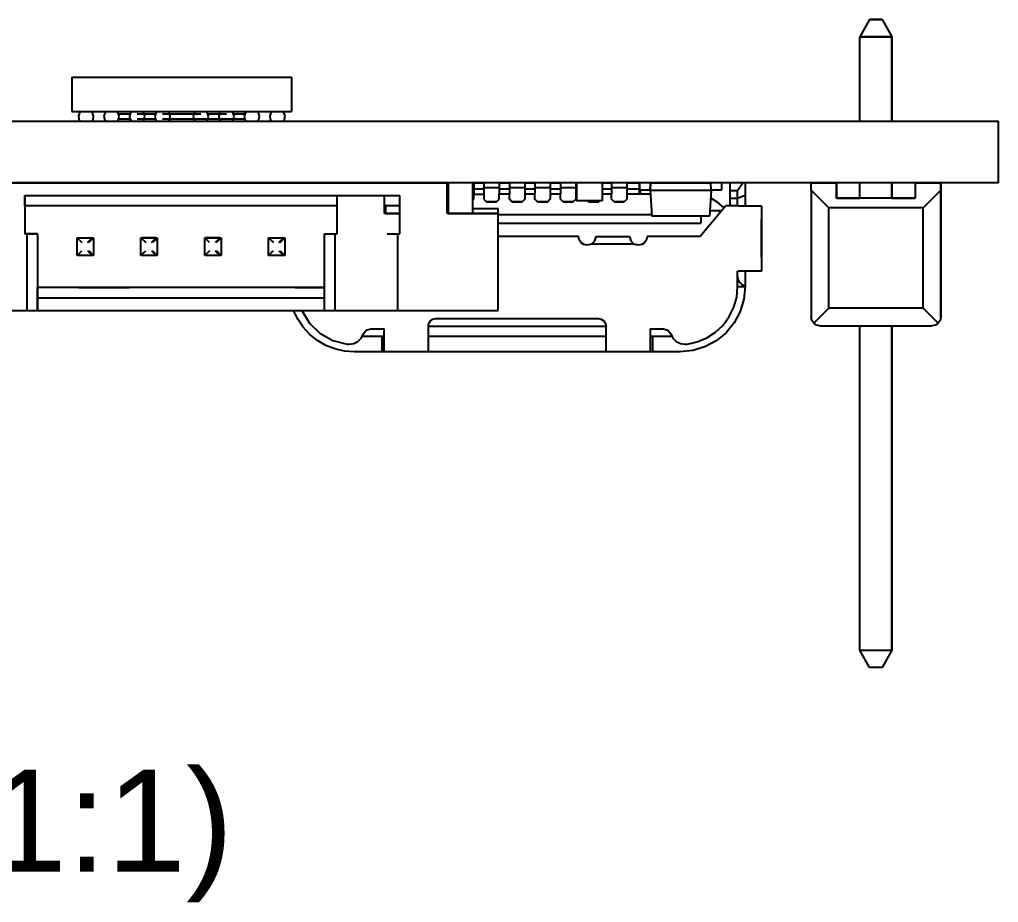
# Model space of a CAD drawing. Header units: millimetres. Extents: x -32 to 158, y -136 to 142.
# Drawn here: x 12.82 to 32, y -4.6 to 12.7 of the extents above; entities that cross this region are included whole.
import ezdxf

# ---------------------------------------------------------------- set-up
doc = ezdxf.new("R2010")
doc.units = ezdxf.units.MM
doc.layers.add('LABELS', color=7, linetype='Continuous')
doc.layers.add('VISIBLE', color=7, linetype='Continuous')
doc.styles.get("Standard").update_dxf_attribs({"font": 'arial.ttf'})

msp = doc.modelspace()

# ---------------------------------------------------------------- linework, layer by layer
at = {"layer": 'VISIBLE'}
for points in [[(29.475, 12.697), (29.285, 12.357)], [(29.475, 12.697), (29.725, 12.697)], [(29.475, 12.697), (29.725, 12.697)], [(29.475, 12.697), (29.725, 12.697)], [(29.475, 12.697), (29.725, 12.697)], [(29.475, 12.697), (29.725, 12.697)], [(29.475, 12.697), (29.725, 12.697)], [(29.475, 12.697), (29.725, 12.697)], [(29.725, 12.697), (29.475, 12.697)], [(29.725, 12.697), (29.915, 12.357)], [(29.285, 12.357), (29.285, 12.357)], [(29.285, 12.357), (29.915, 12.357)], [(29.285, 12.357), (29.285, 12.357)], [(29.285, 12.357), (29.285, 12.357)], [(29.285, 12.357), (29.915, 12.357)], [(29.285, 12.357), (29.285, 12.357)], [(29.285, 12.357), (29.285, 12.357)], [(29.285, 12.357), (29.285, 12.357)], [(29.285, 12.357), (29.285, 12.357)], [(29.285, 12.357), (29.285, 12.357)], [(29.285, 12.357), (29.285, 12.357)], [(29.285, 12.357), (29.285, 12.357)], [(29.285, 12.357), (29.285, 12.357)], [(29.285, 12.357), (29.285, 12.357)], [(29.285, 12.357), (29.285, 12.357)], [(29.285, 12.357), (29.915, 12.357)], [(29.285, 12.357), (29.285, 12.357)], [(29.285, 10.697), (29.285, 12.357)], [(29.285, 12.357), (29.285, 12.357)], [(29.285, 12.357), (29.285, 12.357)], [(29.915, 12.357), (29.285, 12.357)], [(29.915, 12.357), (29.915, 12.357)], [(29.915, 10.697), (29.915, 12.357)], [(29.915, 10.697), (29.915, 12.357)], [(29.915, 12.357), (29.915, 12.357)], [(29.915, 10.697), (29.915, 12.357)], [(29.915, 10.697), (29.915, 12.357)], [(29.915, 12.357), (29.915, 12.357)], [(29.915, 10.697), (29.915, 12.357)], [(29.915, 10.697), (29.915, 12.357)], [(29.915, 12.357), (29.915, 12.357)], [(29.915, 10.697), (29.915, 12.357)], [(29.915, 10.697), (29.915, 12.357)], [(29.915, 12.357), (29.915, 12.357)], [(29.915, 10.697), (29.915, 12.357)], [(29.915, 10.697), (29.915, 12.357)], [(29.915, 12.357), (29.915, 12.357)], [(29.915, 10.697), (29.915, 12.357)], [(29.915, 10.697), (29.915, 12.357)], [(29.915, 12.357), (29.915, 12.357)], [(29.915, 10.697), (29.915, 12.357)], [(29.915, 10.697), (29.915, 12.357)], [(29.915, 12.357), (29.915, 10.697)], [(29.915, 12.357), (29.915, 12.357)], [(29.915, 12.357), (29.915, 10.697)], [(13.85, 11.565), (13.85, 10.893)], [(13.85, 11.565), (18.15, 11.565)], [(18.15, 11.565), (18.15, 10.893)], [(13.85, 10.893), (18.15, 10.893)], [(14.005, 10.893), (13.975, 10.803)], [(14.005, 10.893), (13.975, 10.803)], [(14.005, 10.893), (13.975, 10.803)], [(14.005, 10.893), (13.975, 10.803)], [(14.005, 10.893), (13.975, 10.803)], [(14.005, 10.893), (13.975, 10.803)], [(14.005, 10.893), (13.975, 10.803)], [(14.005, 10.893), (13.975, 10.803)], [(14.005, 10.893), (13.975, 10.803)], [(14.005, 10.893), (13.975, 10.803)], [(14.005, 10.893), (13.975, 10.803)], [(14.005, 10.893), (13.975, 10.803)], [(13.975, 10.803), (13.986, 10.746), (14.019, 10.697)], [(13.975, 10.803), (13.986, 10.746), (14.019, 10.697)], [(13.975, 10.803), (13.986, 10.746), (14.019, 10.697)], [(13.975, 10.803), (13.986, 10.746), (14.019, 10.697)], [(13.975, 10.803), (13.986, 10.746), (14.019, 10.697)], [(13.975, 10.803), (13.986, 10.746), (14.019, 10.697)], [(13.975, 10.803), (13.986, 10.746), (14.019, 10.697)], [(13.975, 10.803), (13.986, 10.746), (14.019, 10.697)], [(13.975, 10.803), (13.986, 10.746), (14.019, 10.697)], [(13.975, 10.803), (13.986, 10.746), (14.019, 10.697)], [(13.975, 10.803), (13.986, 10.746), (14.019, 10.697)], [(13.975, 10.803), (13.986, 10.746), (14.019, 10.697)], [(14.231, 10.697), (14.264, 10.746), (14.275, 10.803)], [(14.275, 10.803), (14.245, 10.893)], [(14.505, 10.893), (14.475, 10.803)], [(14.505, 10.893), (14.475, 10.803)], [(14.505, 10.893), (14.475, 10.803)], [(14.475, 10.803), (14.486, 10.746), (14.519, 10.697)], [(14.475, 10.803), (14.486, 10.746), (14.519, 10.697)], [(14.475, 10.803), (14.486, 10.746), (14.519, 10.697)], [(14.731, 10.697), (14.764, 10.746), (14.775, 10.803)], [(14.775, 10.803), (14.745, 10.893)], [(14.755, 10.878), (14.755, 10.893)], [(14.755, 10.878), (14.755, 10.893)], [(14.988, 10.743), (14.762, 10.743)], [(14.98, 10.843), (14.77, 10.843)], [(15.005, 10.893), (14.975, 10.803)], [(14.975, 10.803), (14.986, 10.746), (15.019, 10.697)], [(14.988, 10.743), (15.019, 10.697)], [(15.48, 10.843), (15.125, 10.843)], [(15.488, 10.743), (15.125, 10.743)], [(15.231, 10.697), (15.264, 10.746), (15.275, 10.803)], [(15.275, 10.803), (15.245, 10.893)], [(15.505, 10.893), (15.475, 10.803)], [(15.475, 10.803), (15.486, 10.746), (15.519, 10.697)], [(15.488, 10.743), (15.519, 10.697)], [(16.375, 10.843), (15.625, 10.843)], [(17.238, 10.743), (15.625, 10.743)], [(15.731, 10.697), (15.764, 10.746), (15.775, 10.803)], [(15.775, 10.803), (15.745, 10.893)], [(16.255, 10.893), (16.225, 10.803)], [(16.225, 10.803), (16.236, 10.746), (16.269, 10.697)], [(16.238, 10.743), (16.269, 10.697)], [(16.481, 10.697), (16.514, 10.746), (16.525, 10.803)], [(16.525, 10.803), (16.495, 10.893)], [(16.875, 10.843), (16.52, 10.843)], [(16.755, 10.893), (16.725, 10.803)], [(16.725, 10.803), (16.736, 10.746), (16.769, 10.697)], [(16.738, 10.743), (16.769, 10.697)], [(16.981, 10.697), (17.014, 10.746), (17.025, 10.803)], [(17.025, 10.803), (16.995, 10.893)], [(17.23, 10.843), (17.02, 10.843)], [(17.255, 10.893), (17.225, 10.803)], [(17.225, 10.803), (17.236, 10.746), (17.269, 10.697)], [(17.238, 10.743), (17.269, 10.697)], [(17.238, 10.743), (17.269, 10.697)], [(17.255, 10.893), (17.255, 10.893)], [(17.481, 10.697), (17.514, 10.746), (17.525, 10.803)], [(17.525, 10.803), (17.495, 10.893)], [(17.755, 10.893), (17.725, 10.803)], [(17.755, 10.893), (17.725, 10.803)], [(17.755, 10.893), (17.725, 10.803)], [(17.755, 10.893), (17.725, 10.803)], [(17.755, 10.893), (17.725, 10.803)], [(17.755, 10.893), (17.725, 10.803)], [(17.755, 10.893), (17.725, 10.803)], [(17.755, 10.893), (17.725, 10.803)], [(17.755, 10.893), (17.725, 10.803)], [(17.755, 10.893), (17.725, 10.803)], [(17.755, 10.893), (17.725, 10.803)], [(17.755, 10.893), (17.725, 10.803)], [(17.725, 10.803), (17.736, 10.746), (17.769, 10.697)], [(17.725, 10.803), (17.736, 10.746), (17.769, 10.697)], [(17.725, 10.803), (17.736, 10.746), (17.769, 10.697)], [(17.725, 10.803), (17.736, 10.746), (17.769, 10.697)], [(17.725, 10.803), (17.736, 10.746), (17.769, 10.697)], [(17.725, 10.803), (17.736, 10.746), (17.769, 10.697)], [(17.725, 10.803), (17.736, 10.746), (17.769, 10.697)], [(17.725, 10.803), (17.736, 10.746), (17.769, 10.697)], [(17.725, 10.803), (17.736, 10.746), (17.769, 10.697)], [(17.725, 10.803), (17.736, 10.746), (17.769, 10.697)], [(17.725, 10.803), (17.736, 10.746), (17.769, 10.697)], [(17.725, 10.803), (17.736, 10.746), (17.769, 10.697)], [(17.981, 10.697), (18.014, 10.746), (18.025, 10.803)], [(18.025, 10.803), (17.995, 10.893)], [(32, 10.697), (0, 10.697)], [(32, 9.497), (32, 10.697)], [(32, 9.497), (0, 9.497)], [(12, 9.497), (21.2, 9.497)], [(13.022, 9.497), (13.022, 9.497)], [(13.324, 9.497), (13.324, 9.497)], [(13.324, 9.497), (13.324, 9.497)], [(13.5, 9.497), (13.5, 9.497)], [(13.5, 9.497), (13.5, 9.497)], [(13.776, 9.497), (13.776, 9.497)], [(13.776, 9.497), (13.776, 9.497)], [(13.776, 9.497), (13.776, 9.497)], [(13.776, 9.497), (13.776, 9.497)], [(13.842, 9.497), (13.842, 9.497)], [(13.842, 9.497), (13.842, 9.497)], [(13.842, 9.497), (13.842, 9.497)], [(13.842, 9.497), (13.842, 9.497)], [(13.95, 9.497), (13.95, 9.497)], [(14.25, 9.497), (14.25, 9.497)], [(14.272, 9.497), (14.272, 9.497)], [(14.3, 9.497), (14.3, 9.497)], [(14.3, 9.497), (14.3, 9.497)], [(14.342, 9.497), (14.342, 9.497)], [(14.342, 9.497), (14.342, 9.497)], [(14.342, 9.497), (14.342, 9.497)], [(14.342, 9.497), (14.342, 9.497)], [(14.8, 9.497), (14.8, 9.497)], [(14.976, 9.497), (14.976, 9.497)], [(14.976, 9.497), (14.976, 9.497)], [(14.976, 9.497), (14.976, 9.497)], [(14.976, 9.497), (14.976, 9.497)], [(14.976, 9.497), (14.976, 9.497)], [(14.976, 9.497), (14.976, 9.497)], [(14.976, 9.497), (15.113, 9.497)], [(15.058, 9.497), (15.058, 9.497)], [(15.058, 9.497), (15.058, 9.497)], [(15.058, 9.497), (15.058, 9.497)], [(15.058, 9.497), (15.058, 9.497)], [(15.2, 9.497), (15.2, 9.497)], [(15.5, 9.497), (15.5, 9.497)], [(15.522, 9.497), (15.522, 9.497)], [(15.558, 9.497), (15.558, 9.497)], [(15.558, 9.497), (15.558, 9.497)], [(15.558, 9.497), (15.558, 9.497)], [(15.558, 9.497), (15.558, 9.497)], [(15.6, 9.497), (15.6, 9.497)], [(15.776, 9.497), (15.776, 9.497)], [(15.776, 9.497), (15.776, 9.497)], [(15.776, 9.497), (15.776, 9.497)], [(15.776, 9.497), (15.776, 9.497)], [(15.776, 9.497), (15.776, 9.497)], [(15.776, 9.497), (15.776, 9.497)], [(16.124, 9.497), (16.124, 9.497)], [(16.124, 9.497), (16.124, 9.497)], [(16.124, 9.497), (16.124, 9.497)], [(16.124, 9.497), (16.124, 9.497)], [(16.3, 9.497), (16.371, 9.497), (16.4, 9.497)], [(16.3, 9.497), (16.371, 9.497), (16.4, 9.497)], [(16.3, 9.497), (16.3, 9.497)], [(16.3, 9.497), (16.4, 9.497)], [(16.45, 9.497), (16.45, 9.497)], [(16.75, 9.497), (16.75, 9.497)], [(16.772, 9.497), (16.772, 9.497)], [(17.7, 9.497), (17.7, 9.497)], [(18, 9.497), (18, 9.497)], [(18.022, 9.497), (18.022, 9.497)], [(18.2, 9.497), (18.2, 9.497)], [(18.2, 9.497), (18.229, 9.497), (18.3, 9.497)], [(18.2, 9.497), (18.229, 9.497), (18.3, 9.497)], [(18.3, 9.497), (18.3, 9.497)], [(18.454, 9.497), (18.454, 9.497)], [(18.454, 9.497), (18.454, 9.497)], [(18.454, 9.497), (18.454, 9.497)], [(18.454, 9.497), (18.454, 9.497)], [(18.631, 9.497), (18.631, 9.497)], [(18.808, 9.497), (18.807, 9.497)], [(18.807, 9.497), (18.808, 9.497)], [(18.95, 9.497), (18.95, 9.497)], [(19.25, 9.497), (19.25, 9.497)], [(19.642, 9.497), (19.642, 9.497)], [(19.642, 9.497), (19.642, 9.497)], [(19.642, 9.497), (19.642, 9.497)], [(19.642, 9.497), (19.642, 9.497)], [(19.738, 9.497), (19.738, 9.497)], [(19.738, 9.497), (19.738, 9.497)], [(20.472, 9.497), (19.992, 9.497)], [(20.762, 9.497), (20.762, 9.497)], [(21.038, 9.497), (21.038, 9.497)], [(21.038, 9.497), (21.038, 9.497)], [(21.2, 8.897), (21.2, 9.497)], [(21.2, 8.897), (21.2, 9.497)], [(21.2, 9.397), (21.2, 9.397)], [(21.7, 9.497), (21.22, 9.497)], [(21.22, 9.497), (21.22, 8.897)], [(21.7, 9.497), (21.7, 8.997)], [(21.7, 9.497), (21.7, 8.897)], [(21.72, 9.397), (21.7, 9.397)], [(21.72, 9.497), (21.92, 9.497)], [(21.72, 9.497), (21.92, 9.497)], [(21.72, 9.497), (21.72, 9.377)], [(21.92, 9.497), (21.92, 9.377)], [(22.22, 9.397), (21.92, 9.397)], [(22.22, 9.497), (22.42, 9.497)], [(22.22, 9.497), (22.42, 9.497)], [(22.22, 9.497), (22.22, 9.377)], [(22.42, 9.497), (22.42, 9.377)], [(22.72, 9.397), (22.42, 9.397)], [(22.72, 9.497), (22.92, 9.497)], [(22.72, 9.497), (22.92, 9.497)], [(22.72, 9.497), (22.72, 9.377)], [(22.92, 9.497), (22.92, 9.377)], [(23.22, 9.397), (22.92, 9.397)], [(23.22, 9.497), (23.42, 9.497)], [(23.22, 9.497), (23.42, 9.497)], [(23.22, 9.497), (23.22, 9.377)], [(23.42, 9.497), (23.42, 9.377)], [(23.72, 9.397), (23.42, 9.397)], [(23.72, 9.497), (23.735, 9.497)], [(23.72, 9.497), (23.735, 9.497)], [(23.72, 9.497), (23.72, 9.377)], [(23.735, 9.497), (23.735, 9.147)], [(24.235, 9.497), (24.42, 9.497)], [(24.235, 9.497), (24.42, 9.497)], [(24.235, 9.497), (24.235, 9.477)], [(24.235, 9.497), (24.235, 9.147)], [(24.235, 9.477), (24.235, 9.167)], [(24.42, 9.497), (24.42, 9.377)], [(24.72, 9.397), (24.42, 9.397)], [(24.72, 9.497), (24.96, 9.497)], [(24.72, 9.497), (24.72, 9.377)], [(24.72, 9.497), (24.96, 9.497)], [(24.96, 9.497), (24.96, 9.377)], [(24.975, 9.397), (24.96, 9.397)], [(24.975, 9.357), (24.975, 9.497)], [(25.175, 9.357), (25.185, 9.497)], [(25.185, 9.497), (25.175, 9.357)], [(25.185, 9.497), (26.365, 9.497)], [(26.375, 9.357), (26.365, 9.497)], [(26.375, 9.357), (26.365, 9.497)], [(26.575, 9.497), (26.575, 9.357)], [(26.74, 9.497), (26.74, 9.347)], [(26.89, 9.347), (26.996, 9.497)], [(27.04, 9.497), (27.04, 9.259)], [(28.33, 9.495), (28.83, 9.495)], [(28.33, 9.495), (28.33, 9.495)], [(28.33, 9.495), (28.33, 9.495)], [(28.33, 9.495), (28.83, 9.495)], [(28.33, 9.495), (28.83, 9.495)], [(28.33, 9.495), (28.33, 9.495)], [(28.33, 9.495), (28.33, 9.495)], [(28.33, 9.495), (28.83, 9.495)], [(28.33, 9.495), (28.83, 9.495)], [(28.33, 9.495), (28.33, 9.495)], [(28.33, 9.495), (28.33, 9.495)], [(28.33, 9.495), (28.83, 9.495)], [(28.33, 9.495), (28.33, 9.495)], [(28.83, 9.495), (28.33, 9.495)], [(28.83, 9.495), (28.33, 9.495)], [(28.33, 9.495), (28.83, 9.495)], [(28.33, 9.495), (28.33, 9.495)], [(28.33, 9.495), (28.33, 9.495)], [(28.33, 9.495), (28.83, 9.495)], [(28.33, 9.495), (28.83, 9.495)], [(28.33, 9.495), (28.33, 9.495)], [(28.33, 9.495), (28.33, 9.495)], [(28.33, 9.495), (28.83, 9.495)], [(28.33, 9.495), (28.83, 9.495)], [(28.33, 9.495), (28.33, 9.495)], [(28.33, 9.495), (28.33, 9.495)], [(28.33, 9.495), (28.83, 9.495)], [(28.33, 9.352), (28.33, 9.495)], [(28.33, 9.495), (28.33, 9.495)], [(28.83, 9.495), (28.33, 9.495)], [(28.83, 9.495), (28.33, 9.495)], [(28.83, 9.495), (28.83, 9.197)], [(28.83, 9.495), (28.83, 9.495)], [(28.83, 9.495), (28.83, 9.197)], [(28.83, 9.495), (28.83, 9.197)], [(28.83, 9.495), (28.83, 9.495)], [(28.83, 9.495), (28.83, 9.197)], [(28.83, 9.495), (28.83, 9.197)], [(28.83, 9.495), (28.83, 9.495)], [(28.83, 9.495), (28.83, 9.197)], [(28.83, 9.197), (28.83, 9.495)], [(28.83, 9.495), (28.83, 9.495)], [(28.83, 9.197), (28.83, 9.495)], [(28.83, 9.495), (28.83, 9.197)], [(28.83, 9.495), (28.83, 9.495)], [(28.83, 9.495), (28.83, 9.197)], [(28.83, 9.495), (28.83, 9.197)], [(28.83, 9.495), (28.83, 9.495)], [(28.83, 9.495), (28.83, 9.197)], [(28.83, 9.495), (28.83, 9.197)], [(28.83, 9.495), (28.83, 9.495)], [(28.83, 9.495), (28.83, 9.197)], [(28.83, 9.197), (28.83, 9.495)], [(28.83, 9.495), (28.83, 9.495)], [(28.83, 9.197), (28.83, 9.495)], [(29.285, 9.197), (29.285, 9.497)], [(29.915, 9.197), (29.915, 9.497)], [(29.915, 9.197), (29.915, 9.497)], [(29.915, 9.197), (29.915, 9.497)], [(29.915, 9.197), (29.915, 9.497)], [(29.915, 9.197), (29.915, 9.497)], [(29.915, 9.197), (29.915, 9.497)], [(29.915, 9.197), (29.915, 9.497)], [(29.915, 9.197), (29.915, 9.497)], [(29.915, 9.197), (29.915, 9.497)], [(29.915, 9.197), (29.915, 9.497)], [(29.915, 9.197), (29.915, 9.497)], [(29.915, 9.197), (29.915, 9.497)], [(29.915, 9.197), (29.915, 9.497)], [(29.915, 9.197), (29.915, 9.497)], [(29.915, 9.497), (29.915, 9.197)], [(29.915, 9.497), (29.915, 9.197)], [(30.37, 9.495), (30.37, 9.495)], [(30.37, 9.495), (30.87, 9.495)], [(30.37, 9.495), (30.37, 9.495)], [(30.37, 9.495), (30.87, 9.495)], [(30.37, 9.495), (30.37, 9.495)], [(30.37, 9.495), (30.87, 9.495)], [(30.37, 9.495), (30.37, 9.495)], [(30.37, 9.495), (30.37, 9.495)], [(30.37, 9.495), (30.87, 9.495)], [(30.37, 9.495), (30.37, 9.495)], [(30.37, 9.495), (30.87, 9.495)], [(30.37, 9.495), (30.37, 9.495)], [(30.37, 9.495), (30.37, 9.495)], [(30.37, 9.495), (30.87, 9.495)], [(30.87, 9.495), (30.37, 9.495)], [(30.87, 9.495), (30.37, 9.495)], [(30.37, 9.495), (30.37, 9.495)], [(30.37, 9.495), (30.37, 9.495)], [(30.37, 9.495), (30.87, 9.495)], [(30.37, 9.495), (30.37, 9.495)], [(30.37, 9.495), (30.87, 9.495)], [(30.37, 9.495), (30.37, 9.495)], [(30.37, 9.495), (30.87, 9.495)], [(30.37, 9.495), (30.37, 9.495)], [(30.37, 9.495), (30.87, 9.495)], [(30.37, 9.495), (30.37, 9.495)], [(30.37, 9.495), (30.87, 9.495)], [(30.37, 9.495), (30.37, 9.495)], [(30.37, 9.495), (30.87, 9.495)], [(30.37, 9.495), (30.37, 9.197)], [(30.87, 9.495), (30.37, 9.495)], [(30.87, 9.495), (30.37, 9.495)], [(30.37, 9.495), (30.37, 9.495)], [(30.87, 9.495), (30.87, 9.352)], [(30.87, 9.495), (30.87, 9.495)], [(30.87, 9.352), (30.87, 9.495)], [(30.87, 9.495), (30.87, 9.352)], [(30.87, 9.495), (30.87, 9.495)], [(30.87, 9.352), (30.87, 9.495)], [(30.87, 9.495), (30.87, 9.352)], [(30.87, 9.495), (30.87, 9.495)], [(30.87, 9.352), (30.87, 9.495)], [(30.87, 9.352), (30.87, 9.495)], [(30.87, 9.495), (30.87, 9.495)], [(30.87, 9.495), (30.87, 9.352)], [(30.87, 9.495), (30.87, 9.352)], [(30.87, 9.495), (30.87, 9.495)], [(30.87, 9.352), (30.87, 9.495)], [(30.87, 9.495), (30.87, 9.352)], [(30.87, 9.495), (30.87, 9.495)], [(30.87, 9.352), (30.87, 9.495)], [(30.87, 9.495), (30.87, 9.352)], [(30.87, 9.495), (30.87, 9.495)], [(30.87, 9.352), (30.87, 9.495)], [(30.87, 9.352), (30.87, 9.495)], [(30.87, 9.495), (30.87, 9.495)], [(30.87, 9.495), (30.87, 9.352)], [(12.925, 9.247), (12.925, 8.497)], [(12.925, 9.247), (20.275, 9.247)], [(12.925, 9.047), (12.925, 9.247)], [(19.047, 8.497), (19.047, 9.247)], [(19.972, 8.897), (19.972, 9.247)], [(20.275, 8.497), (20.275, 9.247)], [(21.72, 9.377), (21.72, 9.376), (21.72, 9.375), (21.72, 9.374), (21.72, 9.372), (21.72, 9.369), (21.72, 9.366), (21.72, 9.362), (21.72, 9.358), (21.72, 9.353), (21.72, 9.348), (21.72, 9.343), (21.72, 9.338), (21.72, 9.332), (21.72, 9.327)], [(21.72, 9.377), (21.92, 9.377)], [(21.72, 9.327), (21.72, 9.277)], [(21.72, 9.277), (21.92, 9.277)], [(21.72, 9.177), (21.72, 9.277)], [(21.92, 9.377), (21.92, 9.376), (21.92, 9.375), (21.92, 9.374), (21.92, 9.372), (21.92, 9.369), (21.92, 9.366), (21.92, 9.362), (21.92, 9.358), (21.92, 9.353), (21.92, 9.348), (21.92, 9.343), (21.92, 9.338), (21.92, 9.332), (21.92, 9.327)], [(21.92, 9.327), (21.92, 9.277)], [(21.92, 9.277), (21.92, 9.177)], [(22.22, 9.377), (22.22, 9.376), (22.22, 9.375), (22.22, 9.374), (22.22, 9.372), (22.22, 9.369), (22.22, 9.366), (22.22, 9.362), (22.22, 9.358), (22.22, 9.353), (22.22, 9.348), (22.22, 9.343), (22.22, 9.338), (22.22, 9.332), (22.22, 9.327)], [(22.22, 9.377), (22.42, 9.377)], [(22.22, 9.327), (22.22, 9.277)], [(22.42, 9.277), (22.22, 9.277)], [(22.22, 9.177), (22.22, 9.277)], [(22.42, 9.377), (22.42, 9.376), (22.42, 9.375), (22.42, 9.374), (22.42, 9.372), (22.42, 9.369), (22.42, 9.366), (22.42, 9.362), (22.42, 9.358), (22.42, 9.353), (22.42, 9.348), (22.42, 9.343), (22.42, 9.338), (22.42, 9.332), (22.42, 9.327)], [(22.42, 9.327), (22.42, 9.277)], [(22.42, 9.177), (22.42, 9.277)], [(22.72, 9.377), (22.72, 9.376), (22.72, 9.375), (22.72, 9.374), (22.72, 9.372), (22.72, 9.369), (22.72, 9.366), (22.72, 9.362), (22.72, 9.358), (22.72, 9.353), (22.72, 9.348), (22.72, 9.343), (22.72, 9.338), (22.72, 9.332), (22.72, 9.327)], [(22.72, 9.377), (22.92, 9.377)], [(22.72, 9.327), (22.72, 9.277)], [(22.92, 9.277), (22.72, 9.277)], [(22.72, 9.277), (22.72, 9.177)], [(22.92, 9.377), (22.92, 9.376), (22.92, 9.375), (22.92, 9.374), (22.92, 9.372), (22.92, 9.369), (22.92, 9.366), (22.92, 9.362), (22.92, 9.358), (22.92, 9.353), (22.92, 9.348), (22.92, 9.343), (22.92, 9.338), (22.92, 9.332), (22.92, 9.327)], [(22.92, 9.327), (22.92, 9.277)], [(22.92, 9.177), (22.92, 9.277)], [(23.22, 9.377), (23.22, 9.376), (23.22, 9.375), (23.22, 9.374), (23.22, 9.372), (23.22, 9.369), (23.22, 9.366), (23.22, 9.362), (23.22, 9.358), (23.22, 9.353), (23.22, 9.348), (23.22, 9.343), (23.22, 9.338), (23.22, 9.332), (23.22, 9.327)], [(23.22, 9.377), (23.42, 9.377)], [(23.22, 9.327), (23.22, 9.277)], [(23.42, 9.277), (23.22, 9.277)], [(23.22, 9.277), (23.22, 9.177)], [(23.42, 9.377), (23.42, 9.376), (23.42, 9.375), (23.42, 9.374), (23.42, 9.372), (23.42, 9.369), (23.42, 9.366), (23.42, 9.362), (23.42, 9.358), (23.42, 9.353), (23.42, 9.348), (23.42, 9.343), (23.42, 9.338), (23.42, 9.332), (23.42, 9.327)], [(23.42, 9.327), (23.42, 9.277)], [(23.42, 9.177), (23.42, 9.277)], [(23.72, 9.377), (23.72, 9.376), (23.72, 9.375), (23.72, 9.374), (23.72, 9.372), (23.72, 9.369), (23.72, 9.366), (23.72, 9.362), (23.72, 9.358), (23.72, 9.353), (23.72, 9.348), (23.72, 9.343), (23.72, 9.338), (23.72, 9.332), (23.72, 9.327)], [(23.72, 9.377), (23.735, 9.377)], [(23.72, 9.327), (23.72, 9.277)], [(23.735, 9.277), (23.72, 9.277)], [(23.72, 9.277), (23.72, 9.177)], [(24.235, 9.377), (24.42, 9.377)], [(24.42, 9.277), (24.235, 9.277)], [(24.42, 9.377), (24.42, 9.376), (24.42, 9.375), (24.42, 9.374), (24.42, 9.372), (24.42, 9.369), (24.42, 9.366), (24.42, 9.362), (24.42, 9.358), (24.42, 9.353), (24.42, 9.348), (24.42, 9.343), (24.42, 9.338), (24.42, 9.332), (24.42, 9.327)], [(24.42, 9.327), (24.42, 9.277)], [(24.42, 9.177), (24.42, 9.277)], [(24.72, 9.377), (24.72, 9.376), (24.72, 9.375), (24.72, 9.374), (24.72, 9.372), (24.72, 9.369), (24.72, 9.366), (24.72, 9.362), (24.72, 9.358), (24.72, 9.353), (24.72, 9.348), (24.72, 9.343), (24.72, 9.338), (24.72, 9.332), (24.72, 9.327)], [(24.72, 9.377), (24.96, 9.377)], [(24.72, 9.327), (24.72, 9.277)], [(25.181, 9.277), (24.72, 9.277)], [(24.72, 9.277), (24.72, 9.177)], [(24.96, 9.377), (24.96, 9.376), (24.96, 9.375), (24.96, 9.374), (24.96, 9.372), (24.96, 9.369), (24.96, 9.366), (24.96, 9.362), (24.96, 9.358), (24.96, 9.353), (24.96, 9.348), (24.96, 9.343), (24.96, 9.338), (24.96, 9.332), (24.96, 9.327)], [(24.96, 9.327), (24.96, 9.277)], [(25.175, 9.357), (24.975, 9.357)], [(24.98, 9.357), (24.98, 9.355), (24.98, 9.353), (24.98, 9.351), (24.98, 9.349), (24.98, 9.347), (24.98, 9.345), (24.98, 9.342), (24.98, 9.34), (24.98, 9.338), (24.98, 9.336), (24.98, 9.333), (24.98, 9.331), (24.98, 9.329), (24.98, 9.327)], [(24.98, 9.327), (24.98, 9.277)], [(25.175, 9.357), (25.211, 8.847)], [(25.175, 9.357), (26.375, 9.357)], [(26.375, 9.357), (26.339, 8.847)], [(26.575, 9.357), (26.375, 9.357)], [(26.74, 9.347), (26.89, 9.347)], [(26.74, 9.347), (26.74, 9.197)], [(26.89, 9.197), (26.89, 9.347)], [(26.89, 9.197), (27.04, 9.259)], [(27.04, 9.259), (27.04, 9.047)], [(28.676, 9.007), (28.33, 9.352)], [(28.33, 9.352), (28.33, 9.197), (28.33, 6.869)], [(30.87, 9.352), (30.525, 9.007)], [(30.87, 9.352), (30.87, 9.197), (30.87, 6.869)], [(30.87, 9.352), (30.87, 9.197), (30.87, 6.869)], [(30.87, 9.352), (30.87, 9.197), (30.87, 6.869)], [(30.87, 9.352), (30.87, 9.197), (30.87, 6.869)], [(30.87, 9.352), (30.87, 9.352)], [(30.87, 9.352), (30.87, 9.197), (30.87, 6.869)], [(30.87, 9.352), (30.87, 9.197), (30.87, 6.869)], [(30.87, 6.869), (30.87, 9.197), (30.87, 9.352)], [(30.87, 6.869), (30.87, 9.197), (30.87, 9.352)], [(30.87, 9.352), (30.87, 9.352)], [(30.87, 9.352), (30.87, 9.197), (30.87, 6.869)], [(30.87, 9.352), (30.87, 9.352)], [(30.87, 9.352), (30.87, 9.197), (30.87, 6.869)], [(30.87, 9.352), (30.87, 9.197), (30.87, 6.869)], [(30.87, 9.352), (30.87, 9.197), (30.87, 6.869)], [(30.87, 9.352), (30.87, 9.197), (30.87, 6.869)], [(30.87, 9.352), (30.87, 9.197), (30.87, 6.869)], [(30.87, 6.869), (30.87, 9.197), (30.87, 9.352)], [(30.87, 6.869), (30.87, 9.197), (30.87, 9.352)], [(19.047, 9.047), (12.925, 9.047)], [(12.925, 9.047), (12.925, 8.497)], [(20.275, 9.047), (19.972, 9.047)], [(19.972, 8.897), (19.972, 9.047)], [(19.992, 9.047), (19.992, 8.897)], [(21.2, 9.157), (21.2, 9.157)], [(21.7, 9.157), (21.72, 9.177)], [(21.92, 9.177), (21.97, 9.127)], [(22.17, 9.127), (21.97, 9.127)], [(21.97, 9.127), (22.17, 9.127)], [(22.17, 9.127), (22.22, 9.177)], [(22.47, 9.127), (22.42, 9.177)], [(22.67, 9.127), (22.47, 9.127)], [(22.47, 9.127), (22.67, 9.127)], [(22.72, 9.177), (22.67, 9.127)], [(22.97, 9.127), (22.92, 9.177)], [(23.17, 9.127), (22.97, 9.127)], [(22.97, 9.127), (23.17, 9.127)], [(23.22, 9.177), (23.17, 9.127)], [(23.47, 9.127), (23.42, 9.177)], [(23.67, 9.127), (23.47, 9.127)], [(23.47, 9.127), (23.67, 9.127)], [(23.72, 9.177), (23.67, 9.127)], [(24.235, 9.147), (23.735, 9.147)], [(23.97, 9.127), (23.95, 9.147)], [(24.17, 9.127), (23.97, 9.127)], [(23.97, 9.127), (24.17, 9.127)], [(24.19, 9.147), (24.17, 9.127)], [(24.235, 9.167), (24.235, 9.147)], [(24.235, 9.167), (24.235, 9.147)], [(24.47, 9.127), (24.42, 9.177)], [(24.67, 9.127), (24.47, 9.127)], [(24.47, 9.127), (24.67, 9.127)], [(24.72, 9.177), (24.67, 9.127)], [(26.66, 9.047), (26.157, 8.447)], [(26.628, 9.008), (26.502, 9.11), (26.364, 9.195)], [(26.628, 9.008), (26.502, 9.11), (26.364, 9.195)], [(26.91, 9.047), (26.66, 9.047)], [(26.74, 9.197), (26.89, 9.197)], [(26.74, 9.197), (26.74, 9.047)], [(26.89, 9.047), (26.89, 9.197)], [(26.91, 9.047), (27.016, 9.047), (27.049, 9.047), (27.06, 9.047)], [(26.91, 9.047), (27.082, 9.047), (27.228, 9.047), (27.326, 9.047), (27.36, 9.047)], [(27.06, 9.047), (27.36, 9.047)], [(27.36, 9.047), (27.36, 7.767)], [(27.36, 9.047), (27.36, 9.045), (27.36, 9.042), (27.36, 9.035), (27.36, 9.027), (27.36, 9.016), (27.36, 9.003), (27.36, 8.988), (27.36, 8.971), (27.36, 8.953), (27.36, 8.933), (27.36, 8.913), (27.36, 8.891), (27.36, 8.869), (27.36, 8.847)], [(29.285, 9.197), (28.83, 9.197)], [(28.83, 9.197), (28.83, 9.197)], [(28.83, 9.197), (29.285, 9.197)], [(29.285, 9.197), (28.83, 9.197)], [(28.83, 9.197), (28.83, 9.197)], [(28.83, 9.197), (29.285, 9.197)], [(29.285, 9.197), (28.83, 9.197)], [(28.83, 9.197), (28.83, 9.197)], [(28.83, 9.197), (29.285, 9.197)], [(29.285, 9.197), (28.83, 9.197)], [(28.83, 9.197), (28.83, 9.197)], [(28.83, 9.197), (29.285, 9.197)], [(29.285, 9.197), (28.83, 9.197)], [(28.83, 9.197), (28.83, 9.197)], [(28.83, 9.197), (29.285, 9.197)], [(29.285, 9.197), (28.83, 9.197)], [(28.83, 9.197), (28.83, 9.197)], [(28.83, 9.197), (29.285, 9.197)], [(29.285, 9.197), (28.83, 9.197)], [(28.83, 9.197), (28.83, 9.197)], [(28.83, 9.197), (29.285, 9.197)], [(30.37, 9.197), (28.83, 9.197)], [(28.83, 9.197), (28.83, 9.197)], [(28.83, 9.197), (29.285, 9.197)], [(29.915, 9.197), (29.285, 9.197)], [(29.285, 9.197), (29.285, 9.197)], [(29.915, 9.197), (29.915, 9.197)], [(29.915, 9.197), (29.915, 9.197)], [(30.37, 9.197), (29.915, 9.197)], [(29.915, 9.197), (30.37, 9.197)], [(29.915, 9.197), (29.915, 9.197)], [(29.915, 9.197), (29.915, 9.197)], [(30.37, 9.197), (29.915, 9.197)], [(29.915, 9.197), (30.37, 9.197)], [(29.915, 9.197), (29.915, 9.197)], [(29.915, 9.197), (29.915, 9.197)], [(30.37, 9.197), (29.915, 9.197)], [(29.915, 9.197), (30.37, 9.197)], [(30.37, 9.197), (29.915, 9.197)], [(29.915, 9.197), (30.37, 9.197)], [(29.915, 9.197), (29.915, 9.197)], [(29.915, 9.197), (29.915, 9.197)], [(29.915, 9.197), (29.915, 9.197)], [(29.915, 9.197), (29.915, 9.197)], [(30.37, 9.197), (29.915, 9.197)], [(29.915, 9.197), (30.37, 9.197)], [(29.915, 9.197), (29.915, 9.197)], [(29.915, 9.197), (29.915, 9.197)], [(30.37, 9.197), (29.915, 9.197)], [(29.915, 9.197), (30.37, 9.197)], [(29.915, 9.197), (29.915, 9.197)], [(29.915, 9.197), (29.915, 9.197)], [(30.37, 9.197), (29.915, 9.197)], [(29.915, 9.197), (30.37, 9.197)], [(29.915, 9.197), (30.37, 9.197)], [(29.915, 9.197), (29.915, 9.197)], [(29.915, 9.197), (29.915, 9.197)], [(20.275, 8.897), (19.972, 8.897)], [(19.992, 8.897), (20.275, 8.897)], [(22.2, 8.897), (21.2, 8.897)], [(21.22, 8.897), (21.7, 8.897)], [(21.7, 8.997), (22.2, 8.997)], [(21.7, 8.897), (22.2, 8.897)], [(22.2, 8.897), (22.2, 8.997)], [(22.2, 6.997), (22.2, 8.897)], [(22.2, 8.877), (25.209, 8.877)], [(25.471, 8.847), (25.211, 8.847)], [(25.471, 8.847), (25.211, 8.847)], [(26.339, 8.847), (25.471, 8.847)], [(26.17, 8.847), (26.17, 8.707)], [(26.347, 8.957), (26.54, 8.957)], [(26.54, 8.957), (26.585, 8.957)], [(26.54, 8.904), (26.54, 8.957)], [(28.676, 7.042), (28.676, 9.007)], [(30.525, 9.007), (28.676, 9.007)], [(30.525, 7.042), (30.525, 9.007)], [(22.2, 8.707), (26.17, 8.707)], [(27.36, 8.807), (27.36, 8.806), (27.36, 8.806), (27.36, 8.805), (27.36, 8.804), (27.36, 8.803), (27.36, 8.802), (27.36, 8.8), (27.36, 8.798), (27.36, 8.796), (27.36, 8.794), (27.36, 8.791), (27.36, 8.788), (27.36, 8.785), (27.36, 8.782)], [(27.36, 8.782), (27.36, 8.778), (27.36, 8.775), (27.36, 8.772), (27.36, 8.77), (27.36, 8.767), (27.36, 8.765), (27.36, 8.763), (27.36, 8.761), (27.36, 8.76), (27.36, 8.759), (27.36, 8.758), (27.36, 8.757), (27.36, 8.757), (27.36, 8.757)], [(27.36, 8.574), (27.36, 8.588), (27.36, 8.604), (27.36, 8.62), (27.36, 8.636), (27.36, 8.653), (27.36, 8.67), (27.36, 8.686), (27.36, 8.703), (27.36, 8.718), (27.36, 8.733), (27.36, 8.747), (27.36, 8.76), (27.36, 8.772), (27.36, 8.782)], [(27.36, 8.757), (27.36, 8.756), (27.36, 8.753), (27.36, 8.748), (27.36, 8.742), (27.36, 8.734), (27.36, 8.724), (27.36, 8.713), (27.36, 8.7), (27.36, 8.686), (27.36, 8.672), (27.36, 8.656), (27.36, 8.64), (27.36, 8.623), (27.36, 8.607)], [(12.925, 8.497), (12.975, 8.497)], [(13.175, 8.497), (12.925, 8.497)], [(12.975, 6.997), (12.975, 8.497)], [(12.975, 8.497), (13.175, 8.497)], [(13.175, 8.497), (13.175, 6.997)], [(13.175, 8.497), (13.175, 7.447)], [(18.797, 8.497), (18.997, 8.497)], [(18.797, 6.997), (18.797, 8.497)], [(18.997, 8.497), (19.047, 8.497)], [(18.997, 8.497), (18.997, 6.997)], [(20.025, 8.497), (20.225, 8.497)], [(20.225, 8.497), (20.275, 8.497)], [(20.225, 8.497), (20.225, 6.997)], [(23.773, 8.447), (22.2, 8.447)], [(23.945, 8.274), (23.879, 8.287), (23.823, 8.325), (23.786, 8.381), (23.773, 8.447)], [(24.03, 8.297), (24.094, 8.36), (24.118, 8.447)], [(24.118, 8.447), (24.773, 8.447)], [(24.773, 8.447), (24.796, 8.36), (24.86, 8.297)], [(25.118, 8.447), (25.104, 8.381), (25.067, 8.325), (25.011, 8.287), (24.945, 8.274)], [(26.157, 8.447), (25.118, 8.447)], [(27.36, 8.491), (27.36, 8.497), (27.36, 8.503), (27.36, 8.51), (27.36, 8.516), (27.36, 8.522), (27.36, 8.528), (27.36, 8.534), (27.36, 8.54), (27.36, 8.546), (27.36, 8.552), (27.36, 8.557), (27.36, 8.563), (27.36, 8.568), (27.36, 8.574)], [(27.36, 8.322), (27.36, 8.491)], [(13.95, 8.422), (14.25, 8.422)], [(13.95, 8.422), (14.25, 8.422)], [(13.996, 8.376), (13.95, 8.422)], [(13.95, 8.072), (13.95, 8.422)], [(13.972, 8.422), (14.25, 8.422)], [(13.996, 8.376), (14.012, 8.36), (14.045, 8.326)], [(14.155, 8.326), (14.188, 8.36), (14.205, 8.376)], [(14.177, 8.326), (14.211, 8.36), (14.227, 8.376)], [(14.25, 8.422), (14.205, 8.376)], [(14.272, 8.422), (14.227, 8.376)], [(14.25, 8.422), (14.272, 8.422)], [(14.272, 8.422), (14.272, 8.072)], [(15.2, 8.422), (15.5, 8.422)], [(15.2, 8.422), (15.5, 8.422)], [(15.246, 8.376), (15.2, 8.422)], [(15.2, 8.072), (15.2, 8.422)], [(15.5, 8.422), (15.222, 8.422)], [(15.246, 8.376), (15.262, 8.36), (15.295, 8.326)], [(15.405, 8.326), (15.438, 8.36), (15.455, 8.376)], [(15.477, 8.376), (15.461, 8.36), (15.427, 8.326)], [(15.5, 8.422), (15.455, 8.376)], [(15.477, 8.376), (15.522, 8.422)], [(15.5, 8.422), (15.522, 8.422)], [(15.522, 8.422), (15.522, 8.072)], [(16.75, 8.422), (16.45, 8.422)], [(16.45, 8.072), (16.45, 8.422)], [(16.45, 8.422), (16.496, 8.376)], [(16.45, 8.422), (16.75, 8.422)], [(16.472, 8.422), (16.75, 8.422)], [(16.545, 8.326), (16.512, 8.36), (16.496, 8.376)], [(16.705, 8.376), (16.688, 8.36), (16.655, 8.326)], [(16.677, 8.326), (16.711, 8.36), (16.727, 8.376)], [(16.705, 8.376), (16.75, 8.422)], [(16.772, 8.422), (16.727, 8.376)], [(16.75, 8.422), (16.772, 8.422)], [(16.772, 8.422), (16.772, 8.072)], [(17.7, 8.422), (18, 8.422)], [(17.7, 8.422), (18, 8.422)], [(17.746, 8.376), (17.7, 8.422)], [(17.7, 8.072), (17.7, 8.422)], [(17.722, 8.422), (18, 8.422)], [(17.746, 8.376), (17.795, 8.326)], [(17.905, 8.326), (17.938, 8.36), (17.955, 8.376)], [(17.927, 8.326), (17.961, 8.36), (17.977, 8.376)], [(18, 8.422), (17.955, 8.376)], [(18.022, 8.422), (17.977, 8.376)], [(18, 8.422), (18.022, 8.422)], [(18.022, 8.422), (18.022, 8.072)], [(24.03, 8.297), (23.945, 8.274)], [(24.86, 8.297), (24.03, 8.297)], [(24.945, 8.274), (24.86, 8.297)], [(27.36, 8.24), (27.36, 8.245), (27.36, 8.25), (27.36, 8.256), (27.36, 8.261), (27.36, 8.267), (27.36, 8.273), (27.36, 8.279), (27.36, 8.285), (27.36, 8.291), (27.36, 8.297), (27.36, 8.304), (27.36, 8.31), (27.36, 8.316), (27.36, 8.322)], [(13.996, 8.117), (13.95, 8.072)], [(14.25, 8.072), (13.95, 8.072)], [(13.996, 8.117), (14.012, 8.133), (14.045, 8.167)], [(14.155, 8.167), (14.188, 8.133), (14.205, 8.117)], [(14.177, 8.167), (14.211, 8.133), (14.227, 8.117)], [(14.25, 8.072), (14.205, 8.117)], [(14.272, 8.072), (14.227, 8.117)], [(14.272, 8.072), (14.25, 8.072)], [(15.246, 8.117), (15.2, 8.072)], [(15.5, 8.072), (15.2, 8.072)], [(15.246, 8.117), (15.262, 8.133), (15.295, 8.167)], [(15.405, 8.167), (15.438, 8.133), (15.455, 8.117)], [(15.477, 8.117), (15.461, 8.133), (15.427, 8.167)], [(15.5, 8.072), (15.455, 8.117)], [(15.477, 8.117), (15.522, 8.072)], [(15.522, 8.072), (15.5, 8.072)], [(16.45, 8.072), (16.496, 8.117)], [(16.75, 8.072), (16.45, 8.072)], [(16.545, 8.167), (16.512, 8.133), (16.496, 8.117)], [(16.705, 8.117), (16.688, 8.133), (16.655, 8.167)], [(16.677, 8.167), (16.711, 8.133), (16.727, 8.117)], [(16.705, 8.117), (16.75, 8.072)], [(16.772, 8.072), (16.727, 8.117)], [(16.772, 8.072), (16.75, 8.072)], [(17.746, 8.117), (17.7, 8.072)], [(18, 8.072), (17.7, 8.072)], [(17.746, 8.117), (17.762, 8.133), (17.795, 8.167)], [(17.905, 8.167), (17.938, 8.133), (17.955, 8.117)], [(17.927, 8.167), (17.961, 8.133), (17.977, 8.117)], [(18, 8.072), (17.955, 8.117)], [(18.022, 8.072), (17.977, 8.117)], [(18.022, 8.072), (18, 8.072)], [(27.36, 8.032), (27.36, 8.042), (27.36, 8.053), (27.36, 8.066), (27.36, 8.08), (27.36, 8.095), (27.36, 8.111), (27.36, 8.127), (27.36, 8.143), (27.36, 8.16), (27.36, 8.177), (27.36, 8.194), (27.36, 8.21), (27.36, 8.225), (27.36, 8.24)], [(27.36, 8.207), (27.36, 8.19), (27.36, 8.173), (27.36, 8.157), (27.36, 8.142), (27.36, 8.127), (27.36, 8.113), (27.36, 8.101), (27.36, 8.089), (27.36, 8.08), (27.36, 8.071), (27.36, 8.065), (27.36, 8.06), (27.36, 8.058), (27.36, 8.057)], [(27.36, 8.057), (27.36, 8.056), (27.36, 8.056), (27.36, 8.055), (27.36, 8.054), (27.36, 8.053), (27.36, 8.052), (27.36, 8.05), (27.36, 8.048), (27.36, 8.046), (27.36, 8.044), (27.36, 8.041), (27.36, 8.038), (27.36, 8.035), (27.36, 8.032)], [(27.36, 8.032), (27.36, 8.028), (27.36, 8.025), (27.36, 8.022), (27.36, 8.02), (27.36, 8.017), (27.36, 8.015), (27.36, 8.013), (27.36, 8.011), (27.36, 8.01), (27.36, 8.009), (27.36, 8.008), (27.36, 8.007), (27.36, 8.007), (27.36, 8.007)], [(27.36, 7.967), (27.36, 7.944), (27.36, 7.922), (27.36, 7.901), (27.36, 7.88), (27.36, 7.86), (27.36, 7.842), (27.36, 7.825), (27.36, 7.81), (27.36, 7.797), (27.36, 7.786), (27.36, 7.778), (27.36, 7.772), (27.36, 7.768), (27.36, 7.767)], [(26.89, 7.667), (26.89, 7.767)], [(26.89, 7.46), (26.89, 7.767)], [(26.89, 7.767), (26.91, 7.767)], [(27.36, 7.767), (27.326, 7.767), (27.228, 7.767), (27.082, 7.767), (26.91, 7.767)], [(27.04, 7.767), (27.04, 7.473)], [(27.04, 7.473), (26.982, 7.499), (26.932, 7.544), (26.9, 7.604), (26.89, 7.667)], [(18.797, 7.447), (13.175, 7.447)], [(13.175, 7.247), (13.175, 7.447)], [(13.975, 7.447), (13.175, 7.447)], [(13.175, 7.447), (13.175, 7.447)], [(13.975, 7.447), (14.975, 7.447)], [(18.225, 7.447), (14.975, 7.447)], [(18.225, 7.447), (18.797, 7.447)], [(27.04, 7.467), (27.015, 7.217), (26.943, 6.977), (26.824, 6.755), (26.665, 6.561), (26.471, 6.402), (26.25, 6.284), (26.01, 6.211), (25.76, 6.187)], [(25.899, 6.339), (26.098, 6.382), (26.287, 6.461), (26.458, 6.572), (26.607, 6.712), (26.728, 6.876), (26.817, 7.06), (26.872, 7.257), (26.89, 7.46)], [(26.89, 7.467), (27.04, 7.467)], [(27.04, 7.473), (27.04, 7.472), (27.04, 7.471), (27.04, 7.471), (27.04, 7.47), (27.04, 7.469), (27.04, 7.469), (27.04, 7.468), (27.04, 7.468), (27.04, 7.467), (27.04, 7.467), (27.04, 7.467), (27.04, 7.467), (27.04, 7.467), (27.04, 7.467)], [(13.175, 6.997), (13.175, 7.247)], [(13.175, 7.247), (18.797, 7.247)], [(11, 6.997), (12.975, 6.997)], [(12.975, 6.997), (13.175, 6.997)], [(13.175, 6.997), (18.797, 6.997)], [(19.38, 6.187), (19.19, 6.201), (19.003, 6.243), (18.826, 6.313), (18.66, 6.408), (18.511, 6.527), (18.381, 6.667), (18.273, 6.825), (18.189, 6.997)], [(18.35, 6.997), (18.501, 6.751), (18.709, 6.551), (18.962, 6.411), (19.242, 6.339)], [(18.797, 6.997), (18.997, 6.997)], [(18.997, 6.997), (20.225, 6.997)], [(20.025, 6.997), (20.225, 6.997)], [(20.225, 6.997), (22.2, 6.997)], [(28.381, 6.747), (28.676, 7.042)], [(30.525, 7.042), (28.676, 7.042)], [(30.819, 6.747), (30.525, 7.042)], [(20.828, 6.687), (20.839, 6.744), (20.872, 6.793), (20.92, 6.825), (20.978, 6.837)], [(20.978, 6.837), (24.163, 6.837)], [(24.163, 6.837), (24.22, 6.825), (24.269, 6.793), (24.301, 6.744), (24.313, 6.687)], [(28.381, 6.747), (28.345, 6.8), (28.33, 6.869)], [(28.503, 6.697), (28.434, 6.711), (28.381, 6.747)], [(30.819, 6.747), (30.767, 6.711), (30.697, 6.697)], [(30.87, 6.869), (30.856, 6.8), (30.819, 6.747)], [(30.87, 6.869), (30.87, 6.869)], [(30.87, 6.869), (30.87, 6.869)], [(30.87, 6.869), (30.87, 6.869)], [(30.87, 6.869), (30.87, 6.869)], [(30.87, 6.869), (30.87, 6.869)], [(30.87, 6.869), (30.87, 6.869)], [(30.87, 6.869), (30.87, 6.869)], [(30.87, 6.869), (30.87, 6.869)], [(19.278, 6.337), (19.369, 6.351), (19.452, 6.392), (19.518, 6.456), (19.561, 6.537)], [(19.561, 6.537), (19.616, 6.609), (19.703, 6.637)], [(19.703, 6.637), (19.963, 6.637)], [(19.963, 6.187), (19.963, 6.189), (19.963, 6.198), (19.963, 6.212), (19.963, 6.231), (19.963, 6.256), (19.963, 6.285), (19.963, 6.318), (19.963, 6.356), (19.963, 6.397), (19.963, 6.441), (19.963, 6.488), (19.963, 6.536), (19.963, 6.586), (19.963, 6.637)], [(20.828, 6.687), (20.828, 6.637)], [(20.828, 6.687), (24.313, 6.687)], [(20.828, 6.637), (20.828, 6.586), (20.828, 6.536), (20.828, 6.488), (20.828, 6.441), (20.828, 6.397), (20.828, 6.356), (20.828, 6.318), (20.828, 6.285), (20.828, 6.256), (20.828, 6.231), (20.828, 6.212), (20.828, 6.198), (20.828, 6.189), (20.828, 6.187)], [(24.313, 6.637), (24.313, 6.687)], [(24.313, 6.187), (24.313, 6.189), (24.313, 6.198), (24.313, 6.212), (24.313, 6.231), (24.313, 6.256), (24.313, 6.285), (24.313, 6.318), (24.313, 6.356), (24.313, 6.397), (24.313, 6.441), (24.313, 6.488), (24.313, 6.536), (24.313, 6.586), (24.313, 6.637)], [(25.178, 6.637), (25.178, 6.586), (25.178, 6.536), (25.178, 6.488), (25.178, 6.441), (25.178, 6.397), (25.178, 6.356), (25.178, 6.318), (25.178, 6.285), (25.178, 6.256), (25.178, 6.231), (25.178, 6.212), (25.178, 6.198), (25.178, 6.189), (25.178, 6.187)], [(25.178, 6.637), (25.438, 6.637)], [(25.438, 6.637), (25.524, 6.609), (25.579, 6.537)], [(25.579, 6.537), (25.623, 6.456), (25.689, 6.392), (25.771, 6.351), (25.862, 6.337)], [(28.503, 6.697), (30.697, 6.697)], [(29.285, 0.341), (29.285, 6.697)], [(29.915, 0.341), (29.915, 6.697)], [(29.915, 0.341), (29.915, 6.697)], [(29.915, 0.341), (29.915, 6.697)], [(29.915, 0.341), (29.915, 6.697)], [(29.915, 0.341), (29.915, 6.697)], [(29.915, 0.341), (29.915, 6.697)], [(29.915, 0.341), (29.915, 6.697)], [(29.915, 0.341), (29.915, 6.697)], [(29.915, 0.341), (29.915, 6.697)], [(29.915, 0.341), (29.915, 6.697)], [(29.915, 0.341), (29.915, 6.697)], [(29.915, 0.341), (29.915, 6.697)], [(29.915, 0.341), (29.915, 6.697)], [(29.915, 0.341), (29.915, 6.697)], [(29.915, 6.697), (29.915, 0.341)], [(29.915, 6.697), (29.915, 0.341)], [(19.242, 6.339), (19.278, 6.337)], [(19.963, 6.487), (19.538, 6.487)], [(19.92, 6.487), (19.92, 6.187)], [(19.963, 6.487), (19.949, 6.487)], [(20.841, 6.487), (20.828, 6.487)], [(24.313, 6.487), (20.828, 6.487)], [(24.313, 6.487), (24.299, 6.487)], [(25.191, 6.487), (25.178, 6.487)], [(25.602, 6.487), (25.178, 6.487)], [(25.22, 6.487), (25.22, 6.187)], [(25.862, 6.337), (25.899, 6.339)], [(19.863, 6.187), (19.38, 6.187)], [(19.963, 6.187), (19.933, 6.187), (19.863, 6.187)], [(20.828, 6.187), (19.963, 6.187)], [(20.928, 6.187), (20.857, 6.187), (20.828, 6.187)], [(24.213, 6.187), (20.928, 6.187)], [(24.313, 6.187), (24.283, 6.187), (24.213, 6.187)], [(25.178, 6.187), (24.313, 6.187)], [(25.278, 6.187), (25.207, 6.187), (25.178, 6.187)], [(25.76, 6.187), (25.278, 6.187)], [(29.285, 0.341), (29.915, 0.341)], [(29.475, 0.001), (29.285, 0.341)], [(29.915, 0.341), (29.725, 0.001)], [(29.725, 0.001), (29.475, 0.001)]]:
    msp.add_lwpolyline(points, dxfattribs=at)

# ---------------------------------------------------------------- texts
at = {"layer": 'LABELS'}
msp.add_text('FRONT  (1:1)', height=2, dxfattribs=at).set_placement((0.095, -4))

doc.saveas('drawing.dxf')
